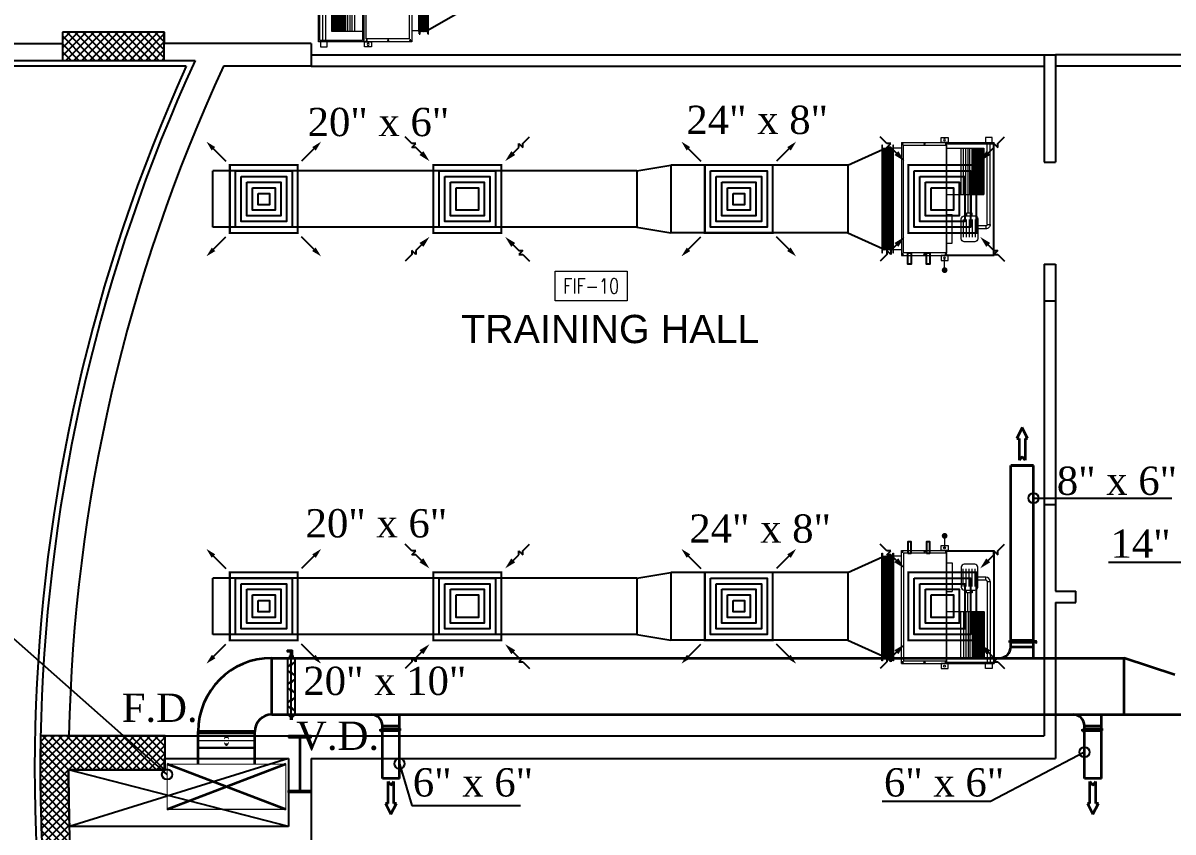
# Model space of a CAD drawing. Extents: x -432 to -365, y -145 to 173.
# Drawn here: x -425.39 to -415.22, y 67.1 to 74.25 of the extents above; entities that cross this region are included whole.
import ezdxf
from ezdxf.enums import TextEntityAlignment as Align

# ---------------------------------------------------------------- set-up
doc = ezdxf.new("R2010")
doc.units = 0
doc.header["$MEASUREMENT"] = 0
doc.linetypes.add('DASHDOT', pattern=[1, 0.5, -0.25, 0, -0.25])
doc.linetypes.add('HIDDEN-Z', pattern=[3, 2, -1])
for name, color, linetype in [('01_AC-EQUIP', 206, 'Continuous'), ('03_AC-S.DUCT', 5, 'Continuous'), ('A.C.VOLUM DAMPER', 2, 'Continuous'), ('COLHATCH', 5, 'Continuous'), ('column', 6, 'Continuous'), ('elev', 2, 'Continuous'), ('ELEV3', 1, 'Continuous'), ('fire damper', 20, 'Continuous'), ('M-CH-WP-R', 40, 'HIDDEN-Z'), ('M-CH-WP-S', 142, 'Continuous'), ('M-DAMPER', 21, 'Continuous'), ('M-DIFUSER', 195, 'Continuous'), ('M-DUCT-RA', 30, 'Continuous'), ('M-DUCT-SA', 5, 'Continuous'), ('M-EQBMNT', 21, 'Continuous'), ('METAL-EDGE', 253, 'Continuous'), ('Ties', 5, 'Continuous'), ('WALL', 4, 'Continuous'), ('WIN', 5, 'Continuous'), ('ZONE TEXT', 73, 'Continuous')]:
    doc.layers.add(name, color=color, linetype=linetype)
for name, color, linetype, lineweight in [('04-AC_F.A.DUCT', 4, 'Continuous', 35), ('A-SYMB-RMNU', 4, 'Continuous', 9), ('AC-TEXT', 15, 'Continuous', 30)]:
    doc.layers.add(name, color=color, linetype=linetype, lineweight=lineweight)
doc.styles.add('AC', font='romans.shx', dxfattribs={"height": 0.2})
doc.styles.add('ARABY', font='sosa.shx')
doc.styles.add('ROMANS-TITLE', font='ROMANS.shx', dxfattribs={"width": 0.8})
doc.dimstyles.new('IHAB', dxfattribs={"dimscale": 0, "dimtxt": 0.15, "dimasz": 0.09, "dimexe": 0.18, "dimexo": 0.0625, "dimgap": 0, "dimtad": 0, "dimtih": 1, "dimtoh": 1, "dimzin": 0, "dimdsep": 46, "dimtxsty": 'ARABY', "dimcen": 0.03, "dimse1": 1, "dimse2": 1, "dimclrd": 36, "dimclrt": 42, "dimadec": 0, "dimazin": 0, "dimtfac": 1, "dimtmove": 1, "dimatfit": 3, "dimldrblk": 'ORIGIN', "dimfxl": 1, "dimtolj": 1, "dimtzin": 0, "dimarcsym": 0})
pattern_1 = [(45, (858.6567, 334.349202), (-0.01347038418, 0.01347038418), []), (45, (858.66568, 334.349202), (-0.01347038418, 0.01347038418), [])]

# ---------------------------------------------------------------- blocks, each defined once
blk = doc.blocks.new('*U251')
at = {"layer": 'M-DIFUSER', "ltscale": 5, "const_width": 18}
blk.add_lwpolyline([(-300, 300), (300, 300), (300, -300), (-300, -300)], close=True, dxfattribs=at)
at = {"layer": 'M-DIFUSER', "color": 21}
for points in [[(250, 250), (-250, 250), (-250, -250), (250, -250)], [(200, 200), (-200, 200), (-200, -200), (200, -200)], [(150, 150), (-150, 150), (-150, -150), (150, -150)], [(100, 100), (-100, 100), (-100, -100), (100, -100)], [(50, 50), (-50, 50), (-50, -50), (50, -50)]]:
    blk.add_lwpolyline(points, close=True, dxfattribs=at)
at = {"layer": 'M-DUCT-SA', "color": 5, "extrusion": (-5.07059e-20, -1.19855e-17, -1)}
blk.add_line((-461, 461), (-335, 335), dxfattribs=at)
at = {"layer": 'M-DUCT-SA', "color": 5, "extrusion": (-1.19855e-17, 5.07059e-20, -1)}
blk.add_line((461, 461), (335, 335), dxfattribs=at)
at = {"layer": 'M-DUCT-SA', "color": 5, "extrusion": (1.19855e-17, -5.07059e-20, -1)}
blk.add_line((-461, -461), (-335, -335), dxfattribs=at)
at = {"layer": 'M-DUCT-SA', "color": 5, "extrusion": (5.07059e-20, 1.19855e-17, -1)}
blk.add_line((461, -461), (335, -335), dxfattribs=at)
at = {"layer": 'M-DUCT-SA', "color": 5, "extrusion": (-5.07059e-20, -1.19855e-17, -1)}
blk.add_solid([(460, 428), (429, 459), (507, 507)], dxfattribs=at)
at = {"layer": 'M-DUCT-SA', "color": 5, "extrusion": (5.07059e-20, -1.19855e-17, -1)}
blk.add_solid([(-460, 428), (-429, 459), (-507, 507)], dxfattribs=at)
at = {"layer": 'M-DUCT-SA', "color": 5, "extrusion": (1.19855e-17, -5.07059e-20, -1)}
blk.add_solid([(428, -460), (459, -429), (507, -507)], dxfattribs=at)
at = {"layer": 'M-DUCT-SA', "color": 5, "extrusion": (-1.19855e-17, -5.07059e-20, -1)}
blk.add_solid([(-428, -460), (-459, -429), (-507, -507)], dxfattribs=at)
blk = doc.blocks.new('*U254')
at = {"layer": 'M-DIFUSER', "ltscale": 5, "const_width": 18}
blk.add_lwpolyline([(-300, 300), (300, 300), (300, -300), (-300, -300)], close=True, dxfattribs=at)
at = {"layer": 'M-DIFUSER', "color": 21}
for points in [[(250, 250), (-250, 250), (-250, -250), (250, -250)], [(200, 200), (-200, 200), (-200, -200), (200, -200)], [(150, 150), (-150, 150), (-150, -150), (150, -150)], [(100, 100), (-100, 100), (-100, -100), (100, -100)]]:
    blk.add_lwpolyline(points, close=True, dxfattribs=at)
at = {"layer": 'M-DUCT-RA', "color": 30}
for p, q in [((-491, 491), (-549, 549)), ((491, 491), (549, 549)), ((-491, 455), (-491, 491)), ((-455, 491), (-491, 455)), ((-455, 455), (-455, 491)), ((-406, 406), (-455, 455)), ((406, 406), (455, 455)), ((455, 491), (491, 491)), ((491, 455), (455, 491)), ((455, 455), (491, 455)), ((-406, -406), (-455, -455)), ((406, -406), (455, -455)), ((-491, -491), (-549, -549)), ((-491, -455), (-455, -491)), ((-455, -455), (-491, -455)), ((-455, -491), (-491, -491)), ((455, -491), (491, -455)), ((455, -455), (455, -491)), ((491, -455), (491, -491)), ((491, -491), (549, -549))]:
    blk.add_line(p, q, dxfattribs=at)
for points in [[(-389, 424), (-424, 389), (-335, 335)], [(424, 389), (389, 424), (335, 335)], [(-424, -389), (-389, -424), (-335, -335)], [(389, -424), (424, -389), (335, -335)]]:
    blk.add_solid(points, dxfattribs=at)
blk = doc.blocks.new('A$C069E27EC')
at = {"layer": '01_AC-EQUIP', "color": 2, "linetype": 'Continuous'}
for p, q in [((0, 0), (0, -130)), ((1, 0.3), (0.5, -1.3)), ((1, 0.3), (1.5, -1.3)), ((2, 0.3), (1.5, -1.3)), ((2, 0.3), (2.5, -1.3)), ((3, 0.3), (2.5, -1.3)), ((3, 0.3), (3.6, -1.3)), ((4.1, 0.3), (3.6, -1.3)), ((4.1, 0.3), (4.6, -1.3)), ((5.1, 0.3), (4.6, -1.3)), ((5.1, 0.3), (5.6, -1.3)), ((6.1, 0.3), (5.6, -1.3)), ((6.1, 0.3), (6.6, -1.3)), ((7.1, 0.3), (6.6, -1.3)), ((7.1, 0.3), (7.6, -1.3)), ((8.1, 0.3), (7.6, -1.3)), ((8.1, 0.3), (8.6, -1.3)), ((9.2, 0.3), (8.6, -1.3)), ((9.2, 0.3), (9.7, -1.3)), ((1.5, -128.7), (1.5, -1.3)), ((2.5, -128.7), (2.5, -1.3)), ((3.6, -128.7), (3.6, -1.3)), ((4.6, -128.7), (4.6, -1.3)), ((5.6, -128.7), (5.6, -1.3)), ((6.6, -128.7), (6.6, -1.3)), ((7.6, -128.7), (7.6, -1.3)), ((8.6, -128.7), (8.6, -1.3)), ((1, -130.3), (0.5, -128.7)), ((1, -130.3), (1.5, -128.7)), ((2, -130.3), (1.5, -128.7)), ((2, -130.3), (2.5, -128.7)), ((3, -130.3), (2.5, -128.7)), ((3, -130.3), (3.6, -128.7)), ((4.1, -130.3), (3.6, -128.7)), ((4.1, -130.3), (4.6, -128.7)), ((5.1, -130.3), (4.6, -128.7)), ((5.1, -130.3), (5.6, -128.7)), ((6.1, -130.3), (5.6, -128.7)), ((6.1, -130.3), (6.6, -128.7)), ((7.1, -130.3), (6.6, -128.7)), ((7.1, -130.3), (7.6, -128.7)), ((8.1, -130.3), (7.6, -128.7)), ((8.1, -130.3), (8.6, -128.7)), ((9.2, -130.3), (8.6, -128.7)), ((9.2, -130.3), (9.7, -128.7))]:
    blk.add_line(p, q, dxfattribs=at)
for points in [[(0, 2.5), (0.5, 2.5), (0.5, -132.5), (0, -132.5)], [(9.7, 2.5), (10.2, 2.5), (10.2, -132.5), (9.7, -132.5)]]:
    blk.add_lwpolyline(points, close=True, dxfattribs=at)
blk = doc.blocks.new('A$C7CD32F90')
at = {"layer": '01_AC-EQUIP', "color": 1, "lineweight": 20}
for p, q in [((0.599, -0.074), (0.599, -0.145)), ((0.626, -0.074), (0.599, -0.074)), ((0.626, -0.074), (0.626, -0.145)), ((0.639, -0.035), (1.2, -0.035)), ((0.639, -0.061), (0.639, -0.035)), ((0.639, -0.061), (1.2, -0.061)), ((0.089, -0.4), (0.089, -0.116)), ((0.408, -0.116), (0.089, -0.116)), ((0.408, -0.117), (0.089, -0.117)), ((0.408, -0.119), (0.089, -0.119)), ((0.408, -0.122), (0.089, -0.122)), ((0.408, -0.125), (0.089, -0.125)), ((0.408, -0.128), (0.089, -0.128)), ((0.408, -0.132), (0.089, -0.132)), ((0.408, -0.136), (0.089, -0.136)), ((0.408, -0.141), (0.089, -0.141)), ((0.408, -0.148), (0.089, -0.148)), ((0.408, -0.155), (0.089, -0.155)), ((0.408, -0.164), (0.089, -0.164)), ((0.408, -0.173), (0.089, -0.173)), ((0.408, -0.183), (0.089, -0.183)), ((0.408, -0.193), (0.089, -0.193)), ((0.408, -0.201), (0.089, -0.201)), ((0.408, -0.4), (0.408, -0.116)), ((0.683, -0.168), (0.526, -0.168)), ((0.683, -0.194), (0.526, -0.194)), ((0.791, -0.4), (0.791, -0.116)), ((0.791, -0.116), (1.11, -0.116)), ((0.791, -0.117), (1.11, -0.117)), ((0.791, -0.119), (1.11, -0.119)), ((0.791, -0.122), (1.11, -0.122)), ((0.791, -0.125), (1.11, -0.125)), ((0.791, -0.128), (1.11, -0.128)), ((0.791, -0.132), (1.11, -0.132)), ((0.791, -0.136), (1.11, -0.136)), ((0.791, -0.141), (1.11, -0.141)), ((0.791, -0.148), (1.11, -0.148)), ((0.791, -0.155), (1.11, -0.155)), ((0.791, -0.164), (1.11, -0.164)), ((0.791, -0.173), (1.11, -0.173)), ((0.791, -0.183), (1.11, -0.183)), ((0.791, -0.193), (1.11, -0.193)), ((0.791, -0.201), (1.11, -0.201)), ((1.11, -0.4), (1.11, -0.116)), ((0.408, -0.209), (0.089, -0.209)), ((0.408, -0.219), (0.089, -0.219)), ((0.408, -0.229), (0.089, -0.229)), ((0.408, -0.239), (0.089, -0.239)), ((0.408, -0.255), (0.089, -0.255)), ((0.408, -0.275), (0.089, -0.275)), ((0.408, -0.295), (0.089, -0.295)), ((0.408, -0.204), (0.46, -0.204)), ((0.408, -0.231), (0.46, -0.231)), ((0.472, -0.243), (0.472, -0.343)), ((0.683, -0.221), (0.526, -0.221)), ((0.683, -0.248), (0.526, -0.248)), ((0.683, -0.274), (0.526, -0.274)), ((0.726, -0.243), (0.726, -0.343)), ((0.791, -0.204), (0.739, -0.204)), ((0.791, -0.231), (0.739, -0.231)), ((0.791, -0.209), (1.11, -0.209)), ((0.791, -0.219), (1.11, -0.219)), ((0.791, -0.229), (1.11, -0.229)), ((0.791, -0.239), (1.11, -0.239)), ((0.791, -0.255), (1.11, -0.255)), ((0.791, -0.275), (1.11, -0.275)), ((0.791, -0.295), (1.11, -0.295)), ((0.089, -0.321), (0.408, -0.321)), ((0.472, -0.343), (0.726, -0.343)), ((0.472, -0.37), (0.726, -0.37)), ((0.472, -0.4), (0.472, -0.37)), ((0.726, -0.4), (0.726, -0.37)), ((1.11, -0.321), (0.791, -0.321)), ((0.022, -0.425), (0.001, -0.425)), ((0.011, -0.418), (0.011, -0.432)), ((1.178, -0.425), (1.199, -0.425)), ((1.189, -0.418), (1.189, -0.432)), ((0.011, -0.608), (0.011, -0.622)), ((1.189, -0.608), (1.189, -0.622)), ((0.022, -0.615), (0.001, -0.615)), ((1.178, -0.615), (1.199, -0.615)), ((0.022, -0.81), (0.001, -0.81)), ((0.011, -0.803), (0.011, -0.817)), ((1.178, -0.81), (1.199, -0.81)), ((1.189, -0.803), (1.189, -0.817)), ((0.1, -0.824), (0.1, -0.89)), ((1.1, -0.824), (1.1, -0.89))]:
    blk.add_line(p, q, dxfattribs=at)
at = {"layer": '01_AC-EQUIP', "color": 1, "linetype": 'DASHDOT', "lineweight": 20}
for p, q in [((0.408, -0.193), (0.089, -0.193)), ((0.791, -0.193), (1.11, -0.193))]:
    blk.add_line(p, q, dxfattribs=at)
at = {"layer": '01_AC-EQUIP', "color": 4, "lineweight": 20}
blk.add_line((-0.128, -0.438), (-0.023, -0.438), dxfattribs=at)
at = {"layer": '01_AC-EQUIP', "color": 1, "lineweight": 20}
for points in [[(0, -0.4), (1.2, -0.4), (1.2, 0), (0, 0)], [(0.012, -0.388), (1.188, -0.388), (1.188, -0.012), (0.012, -0.012)], [(1.244, -0.076), (1.2, -0.076), (1.2, -0.016), (1.244, -0.016)], [(0.485, -0.193), (0.46, -0.193), (0.46, -0.243), (0.485, -0.243)], [(0.714, -0.193), (0.739, -0.193), (0.739, -0.243), (0.714, -0.243)], [(1.2, -0.4), (0, -0.4), (0, -0.824), (1.2, -0.824)], [(-0.044, -0.407), (0, -0.407), (0, -0.467), (-0.044, -0.467)], [(1.175, -0.42), (0.024, -0.42), (0.024, -0.8), (1.175, -0.8)], [(1.244, -0.407), (1.2, -0.407), (1.2, -0.467), (1.244, -0.467)]]:
    blk.add_lwpolyline(points, close=True, dxfattribs=at)
blk.add_lwpolyline([(0.687, -0.145), (0.511, -0.145, 0.414214), (0.485, -0.171), (0.485, -0.264, 0.414214), (0.511, -0.291), (0.687, -0.291, 0.414214), (0.714, -0.264), (0.714, -0.171, 0.414214)], format="xyb", close=True, dxfattribs=at)
at = {"layer": '01_AC-EQUIP', "color": 4, "lineweight": 20, "const_width": 0.0252}
blk.add_lwpolyline([(-0.126, -0.45, 1), (-0.131, -0.425, 1)], format="xyb", close=True, dxfattribs=at)
at = {"layer": '01_AC-EQUIP', "color": 1, "lineweight": 20}
for centre in [(-0.023, -0.438), (1.223, -0.438)]:
    blk.add_circle(centre, 0.00932, dxfattribs=at)
for radius in [0.0399, 0.0133]:
    blk.add_arc((0.639, -0.074), radius, 90.0006, 180.0006, dxfattribs=at)
at = {"layer": '01_AC-EQUIP', "color": 1, "lineweight": 20, "extrusion": (0, 0, -1)}
for centre, major_axis, start_param, end_param in [((0.011, -0.425), (-0.00827, 0), -1.570796, 4.712389), ((0.011, -0.425), (-0.0047, 0), 3.141593, 9.424778), ((0.011, -0.615), (-0.00827, 0), -1.570796, 4.712389), ((0.011, -0.615), (-0.0047, 0), 3.141593, 9.424778), ((0.011, -0.81), (-0.00827, 0), -1.570796, 4.712389), ((0.011, -0.81), (-0.0047, 0), 3.141593, 9.424778)]:
    blk.add_ellipse(centre, major_axis=major_axis, ratio=0.646018, start_param=start_param, end_param=end_param, dxfattribs=at)
at = {"layer": '01_AC-EQUIP', "color": 1, "lineweight": 20}
for centre, major_axis, start_param, end_param in [((1.189, -0.425), (0.00827, 0), -1.570796, 4.712389), ((1.189, -0.425), (0.0047, 0), 3.141593, 9.424778), ((1.189, -0.615), (0.00827, 0), -1.570796, 4.712389), ((1.189, -0.615), (0.0047, 0), 3.141593, 9.424778), ((1.189, -0.81), (0.00827, 0), -1.570796, 4.712389), ((1.189, -0.81), (0.0047, 0), 3.141593, 9.424778)]:
    blk.add_ellipse(centre, major_axis=major_axis, ratio=0.646018, start_param=start_param, end_param=end_param, dxfattribs=at)
at = {"layer": 'M-CH-WP-R', "color": 6, "linetype": 'ByBlock', "ltscale": 1.5}
blk.add_lwpolyline([(0.025, -0.762), (0.025, -0.732), (-0.075, -0.732), (-0.075, -0.762)], close=True, dxfattribs=at)
at = {"layer": 'M-CH-WP-S', "color": 5, "linetype": 'ByBlock', "ltscale": 1.5}
blk.add_lwpolyline([(0.025, -0.597), (0.025, -0.567), (-0.075, -0.567), (-0.075, -0.597)], close=True, dxfattribs=at)
at = {"layer": 'M-EQBMNT', "color": 21, "linetype": 'ByBlock', "ltscale": 1.5}
for p, q in [((0.408, -0.116), (0.089, -0.116)), ((0.791, -0.116), (1.11, -0.116))]:
    blk.add_line(p, q, dxfattribs=at)
at = {"layer": '01_AC-EQUIP', "color": 1, "lineweight": 20, "xscale": 0.00784765227677817, "yscale": 0.00784765227677817, "zscale": 0.00784765227677817, "rotation": 270}
blk.add_blockref('A$C069E27EC', (1.11, -0.89), dxfattribs=at)
blk = doc.blocks.new('A$C224F6469')
at = {"layer": '01_AC-EQUIP', "color": 1, "lineweight": 20}
for p, q in [((0, 0), (1, 0)), ((0, -0.82), (0, 0)), ((1, -0.82), (1, 0)), ((0.007, -0.004), (0.988, -0.004)), ((0.007, -0.42), (0.007, -0.004)), ((0.236, -0.074), (0.236, -0.145)), ((0.263, -0.074), (0.236, -0.074)), ((0.263, -0.074), (0.263, -0.145)), ((0.276, -0.035), (1, -0.035)), ((0.276, -0.061), (0.276, -0.035)), ((0.276, -0.061), (1, -0.061)), ((0.541, -0.42), (0.541, -0.09)), ((0.541, -0.09), (0.949, -0.09)), ((0.541, -0.092), (0.949, -0.092)), ((0.541, -0.094), (0.949, -0.094)), ((0.541, -0.096), (0.949, -0.096)), ((0.541, -0.099), (0.949, -0.099)), ((0.949, -0.42), (0.949, -0.09)), ((0.988, -0.42), (0.988, -0.004)), ((0.32, -0.168), (0.163, -0.168)), ((0.32, -0.194), (0.163, -0.194)), ((0.541, -0.103), (0.949, -0.103)), ((0.541, -0.106), (0.949, -0.106)), ((0.541, -0.11), (0.949, -0.11)), ((0.541, -0.115), (0.949, -0.115)), ((0.541, -0.122), (0.949, -0.122)), ((0.541, -0.129), (0.949, -0.129)), ((0.541, -0.138), (0.949, -0.138)), ((0.541, -0.148), (0.949, -0.148)), ((0.541, -0.158), (0.949, -0.158)), ((0.541, -0.168), (0.949, -0.168)), ((0.541, -0.175), (0.949, -0.175)), ((0.541, -0.184), (0.949, -0.184)), ((0.541, -0.194), (0.949, -0.194)), ((0.32, -0.221), (0.163, -0.221)), ((0.32, -0.248), (0.163, -0.248)), ((0.32, -0.274), (0.163, -0.274)), ((0.541, -0.204), (0.376, -0.204)), ((0.541, -0.231), (0.376, -0.231)), ((0.541, -0.214), (0.949, -0.214)), ((0.541, -0.23), (0.949, -0.23)), ((0.541, -0.25), (0.949, -0.25)), ((0.541, -0.27), (0.949, -0.27)), ((0.949, -0.295), (0.541, -0.295)), ((0.109, -0.37), (0.363, -0.37)), ((0.109, -0.42), (0.109, -0.37)), ((0.363, -0.42), (0.363, -0.37)), ((0, -0.42), (1, -0.42)), ((0.022, -0.425), (0.001, -0.425)), ((0.011, -0.418), (0.011, -0.432)), ((0.978, -0.425), (0.999, -0.425)), ((0.989, -0.418), (0.989, -0.432)), ((0.011, -0.608), (0.011, -0.622)), ((0.989, -0.608), (0.989, -0.622)), ((0.022, -0.615), (0.001, -0.615)), ((0.978, -0.615), (0.999, -0.615)), ((0.022, -0.81), (0.001, -0.81)), ((0.011, -0.803), (0.011, -0.817)), ((0.978, -0.81), (0.999, -0.81)), ((0.989, -0.803), (0.989, -0.817)), ((1, -0.82), (0, -0.82)), ((0.05, -0.82), (0.05, -0.89)), ((0.95, -0.82), (0.95, -0.89))]:
    blk.add_line(p, q, dxfattribs=at)
at = {"layer": '01_AC-EQUIP', "color": 1, "linetype": 'DASHDOT', "lineweight": 20}
blk.add_line((0.541, -0.168), (0.949, -0.168), dxfattribs=at)
at = {"layer": '01_AC-EQUIP', "color": 4, "lineweight": 20}
blk.add_line((-0.128, -0.438), (-0.023, -0.438), dxfattribs=at)
at = {"layer": '01_AC-EQUIP', "color": 2, "lineweight": 20}
for p, q in [((0.047, -0.9), (0.063, -0.895)), ((0.047, -0.9), (0.063, -0.905)), ((0.047, -0.91), (0.063, -0.905)), ((0.047, -0.91), (0.063, -0.915)), ((0.063, -0.905), (0.937, -0.905)), ((0.953, -0.9), (0.937, -0.895)), ((0.953, -0.9), (0.937, -0.905)), ((0.953, -0.91), (0.937, -0.905)), ((0.953, -0.91), (0.937, -0.915)), ((0.047, -0.92), (0.063, -0.915)), ((0.047, -0.92), (0.063, -0.925)), ((0.047, -0.931), (0.063, -0.925)), ((0.047, -0.931), (0.063, -0.936)), ((0.047, -0.941), (0.063, -0.936)), ((0.047, -0.941), (0.063, -0.946)), ((0.047, -0.951), (0.063, -0.946)), ((0.047, -0.951), (0.063, -0.956)), ((0.047, -0.961), (0.063, -0.956)), ((0.047, -0.961), (0.063, -0.966)), ((0.047, -0.971), (0.063, -0.966)), ((0.047, -0.971), (0.063, -0.976)), ((0.047, -0.981), (0.063, -0.976)), ((0.047, -0.981), (0.063, -0.987)), ((0.063, -0.915), (0.937, -0.915)), ((0.063, -0.925), (0.937, -0.925)), ((0.063, -0.936), (0.937, -0.936)), ((0.063, -0.946), (0.937, -0.946)), ((0.063, -0.956), (0.937, -0.956)), ((0.063, -0.966), (0.937, -0.966)), ((0.063, -0.976), (0.937, -0.976)), ((0.953, -0.92), (0.937, -0.915)), ((0.953, -0.92), (0.937, -0.925)), ((0.953, -0.931), (0.937, -0.925)), ((0.953, -0.931), (0.937, -0.936)), ((0.953, -0.941), (0.937, -0.936)), ((0.953, -0.941), (0.937, -0.946)), ((0.953, -0.951), (0.937, -0.946)), ((0.953, -0.951), (0.937, -0.956)), ((0.953, -0.961), (0.937, -0.956)), ((0.953, -0.961), (0.937, -0.966)), ((0.953, -0.971), (0.937, -0.966)), ((0.953, -0.971), (0.937, -0.976)), ((0.953, -0.981), (0.937, -0.976)), ((0.953, -0.981), (0.937, -0.987))]:
    blk.add_line(p, q, dxfattribs=at)
at = {"layer": '01_AC-EQUIP', "color": 1, "lineweight": 20}
for points in [[(1.044, -0.076), (1, -0.076), (1, -0.016), (1.044, -0.016)], [(0.351, -0.193), (0.376, -0.193), (0.376, -0.243), (0.351, -0.243)], [(-0.044, -0.407), (0, -0.407), (0, -0.467), (-0.044, -0.467)], [(0.025, -0.8), (0.975, -0.8), (0.975, -0.42), (0.025, -0.42)], [(1.044, -0.407), (1, -0.407), (1, -0.467), (1.044, -0.467)]]:
    blk.add_lwpolyline(points, close=True, dxfattribs=at)
blk.add_lwpolyline([(0.324, -0.145), (0.149, -0.145, 0.414214), (0.122, -0.171), (0.122, -0.264, 0.414214), (0.149, -0.291), (0.324, -0.291, 0.414214), (0.351, -0.264), (0.351, -0.171, 0.414214)], format="xyb", close=True, dxfattribs=at)
at = {"layer": '01_AC-EQUIP', "color": 4, "lineweight": 20, "const_width": 0.0252}
blk.add_lwpolyline([(-0.126, -0.45, 1), (-0.131, -0.425, 1)], format="xyb", close=True, dxfattribs=at)
at = {"layer": '01_AC-EQUIP', "color": 2, "lineweight": 20}
for points in [[(0.975, -0.89), (0.975, -0.895), (0.025, -0.895), (0.025, -0.89)], [(0.975, -0.987), (0.975, -0.992), (0.025, -0.992), (0.025, -0.987)]]:
    blk.add_lwpolyline(points, close=True, dxfattribs=at)
at = {"layer": '01_AC-EQUIP', "color": 1, "lineweight": 20}
for centre in [(-0.023, -0.438), (1.023, -0.438)]:
    blk.add_circle(centre, 0.00932, dxfattribs=at)
for radius in [0.0399, 0.0133]:
    blk.add_arc((0.276, -0.074), radius, 90.0006, 180.0006, dxfattribs=at)
at = {"layer": '01_AC-EQUIP', "color": 1, "lineweight": 20, "extrusion": (0, 0, -1)}
for centre, major_axis, start_param, end_param in [((0.011, -0.425), (-0.00827, 0), -1.570796, 4.712389), ((0.011, -0.425), (-0.0047, 0), 3.141593, 9.424778), ((0.011, -0.615), (-0.00827, 0), -1.570796, 4.712389), ((0.011, -0.615), (-0.0047, 0), 3.141593, 9.424778), ((0.011, -0.81), (-0.00827, 0), -1.570796, 4.712389), ((0.011, -0.81), (-0.0047, 0), 3.141593, 9.424778)]:
    blk.add_ellipse(centre, major_axis=major_axis, ratio=0.646018, start_param=start_param, end_param=end_param, dxfattribs=at)
at = {"layer": '01_AC-EQUIP', "color": 1, "lineweight": 20}
for centre, major_axis, start_param, end_param in [((0.989, -0.425), (0.00827, 0), -1.570796, 4.712389), ((0.989, -0.425), (0.0047, 0), 3.141593, 9.424778), ((0.989, -0.615), (0.00827, 0), -1.570796, 4.712389), ((0.989, -0.615), (0.0047, 0), 3.141593, 9.424778), ((0.989, -0.81), (0.00827, 0), -1.570796, 4.712389), ((0.989, -0.81), (0.0047, 0), 3.141593, 9.424778)]:
    blk.add_ellipse(centre, major_axis=major_axis, ratio=0.646018, start_param=start_param, end_param=end_param, dxfattribs=at)
at = {"layer": 'M-CH-WP-R', "color": 6, "linetype": 'ByBlock', "ltscale": 1.5}
blk.add_lwpolyline([(0.025, -0.762), (0.025, -0.732), (-0.075, -0.732), (-0.075, -0.762)], close=True, dxfattribs=at)
at = {"layer": 'M-CH-WP-S', "color": 5, "linetype": 'ByBlock', "ltscale": 1.5}
blk.add_lwpolyline([(0.025, -0.597), (0.025, -0.567), (-0.075, -0.567), (-0.075, -0.597)], close=True, dxfattribs=at)
at = {"layer": 'M-EQBMNT', "color": 21, "linetype": 'ByBlock', "ltscale": 1.5}
blk.add_line((0.541, -0.09), (0.949, -0.09), dxfattribs=at)
blk = doc.blocks.new('A$C180A56EA')
at = {"layer": 'A.C.VOLUM DAMPER'}
h = blk.add_hatch(dxfattribs=at)
h.set_pattern_fill('ANSI31', color=256, scale=0.001, style=0)
h.set_pattern_definition([(45, (129.5106855, -230.48025158), (-8.838834765e-05, 8.838834765e-05), [])])
h.paths.add_polyline_path([(0.0459, 0.0039), (0.0459, 0.0065), (0.0401, 0.0065), (0.0401, -0.0027), (0.0459, -0.0027), (0.0459, 0), (0.0603, 0), (0.0603, 0.0128), (0.057, 0.0128), (0.057, 0.0039)])
for p, q in [((-0.1242, 0.0032), (-0.1161, 0.0032)), ((-0.1161, 0.0004), (-0.119, 0.0032)), ((-0.1185, 0), (-0.1161, 0.0024)), ((-0.1161, 0.0015), (-0.1179, 0.0032)), ((-0.1174, 0), (-0.1161, 0.0013)), ((-0.1161, 0.0026), (-0.1168, 0.0032)), ((-0.1163, 0), (-0.1161, 0.0001)), ((-0.1161, 0.0001), (-0.1104, 0.0058)), ((-0.1161, 0.0013), (-0.1116, 0.0058)), ((-0.1161, 0.0024), (-0.1127, 0.0058)), ((-0.1161, -0.0026), (-0.1161, 0.0058)), ((-0.1161, 0.0035), (-0.1138, 0.0058)), ((-0.1161, 0.0058), (-0.1099, 0.0058)), ((-0.1161, 0.0057), (-0.116, 0.0058)), ((-0.1161, 0.0046), (-0.1149, 0.0058)), ((-0.1161, -0.001), (-0.1099, 0.0053)), ((-0.1099, -0.0014), (-0.1161, 0.0048)), ((-0.1161, -0.0021), (-0.1099, 0.0042)), ((-0.1099, -0.0026), (-0.1161, 0.0037)), ((-0.1109, -0.0026), (-0.1161, 0.0026)), ((-0.112, -0.0026), (-0.1161, 0.0015)), ((-0.1131, -0.0026), (-0.1161, 0.0004)), ((-0.1099, -0.0003), (-0.116, 0.0058)), ((-0.1156, -0.0026), (-0.1099, 0.0031)), ((-0.1099, 0.0008), (-0.1149, 0.0058)), ((-0.1145, -0.0026), (-0.1099, 0.002)), ((-0.1099, 0.0019), (-0.1138, 0.0058)), ((-0.1134, -0.0026), (-0.1099, 0.0009)), ((-0.1128, 0.0019), (0.0401, 0.0019)), ((-0.1099, 0.003), (-0.1127, 0.0058)), ((-0.1099, 0.0041), (-0.1116, 0.0058)), ((-0.1099, 0.0052), (-0.1105, 0.0058)), ((0.0401, 0.0121), (-0.1099, 0.0121)), ((-0.0882, 0.0113), (-0.0994, -0.0075)), ((-0.0768, 0.0113), (-0.0656, -0.0075)), ((-0.0402, 0.0113), (-0.0514, -0.0075)), ((-0.0284, 0.0113), (-0.0173, -0.0075)), ((0.0056, 0.0113), (-0.0056, -0.0075)), ((0.0174, 0.0113), (0.0286, -0.0075)), ((0.0459, 0.0065), (0.0401, 0.0065)), ((0.0401, 0.0065), (0.0401, -0.0027)), ((0.0459, 0.0039), (0.0459, 0.0065)), ((0.057, 0.0039), (0.0459, 0.0039)), ((0.0603, 0.0128), (0.057, 0.0128)), ((0.057, 0.0128), (0.057, 0.0039)), ((0.0603, 0.0128), (0.0603, 0)), ((-0.1242, 0), (-0.1161, 0)), ((-0.1142, -0.0026), (-0.1161, -0.0007)), ((-0.1153, -0.0026), (-0.1161, -0.0018)), ((-0.1099, -0.0026), (-0.1161, -0.0026)), ((-0.1123, -0.0026), (-0.1099, -0.0003)), ((-0.1111, -0.0026), (-0.1099, -0.0014)), ((-0.11, -0.0026), (-0.1099, -0.0025)), ((-0.1099, -0.0083), (0.0401, -0.0083)), ((0.0401, -0.0027), (0.0459, -0.0027)), ((0.0603, 0), (0.0459, 0)), ((0.0459, -0.0027), (0.0459, 0))]:
    blk.add_line(p, q, dxfattribs=at)
at = {"layer": 'A.C.VOLUM DAMPER', "extrusion": (0, 0, -1)}
for centre, major_axis, start_param, end_param in [((-0.0938, 0.0019), (0.00135, 0.00135), 3.926991, 7.068583), ((-0.0938, 0.0019), (-0.00135, 0.00135), 2.356195, 5.497787), ((-0.0712, 0.0019), (0.00135, 0.00135), 3.926991, 7.068583), ((-0.0712, 0.0019), (-0.00135, 0.00135), 2.356195, 5.497787), ((-0.0458, 0.0019), (0.00135, 0.00135), 3.926991, 7.068583), ((-0.0458, 0.0019), (-0.00135, 0.00135), 2.356195, 5.497787), ((-0.0228, 0.0019), (0.00135, 0.00135), 3.926991, 7.068583), ((-0.0228, 0.0019), (-0.00135, 0.00135), 2.356194, 5.497787), ((0, 0.0019), (0.00135, 0.00135), 3.926991, 7.068583), ((0, 0.0019), (0.00135, 0.00135), 0.785398, 3.926991), ((0.023, 0.0019), (0.00135, 0.00135), 3.926991, 7.068583), ((0.023, 0.0019), (-0.00135, 0.00135), 2.356195, 5.497787)]:
    blk.add_ellipse(centre, major_axis=major_axis, ratio=1, start_param=start_param, end_param=end_param, dxfattribs=at)
blk = doc.blocks.new('A$C4397250F')
at = {"layer": '04-AC_F.A.DUCT'}
for p, q in [((0, 0), (-0.0241, -0.0482)), ((-0.0241, -0.0482), (-0.0132, -0.0482)), ((-0.0132, -0.0482), (-0.0132, -0.1443)), ((0.0241, -0.0482), (0, 0)), ((0.0132, -0.0482), (0.0241, -0.0482)), ((0.0132, -0.0482), (0.0132, -0.1443)), ((0, -0.1288), (-0.0132, -0.1443)), ((0.0132, -0.1443), (0, -0.1288))]:
    blk.add_line(p, q, dxfattribs=at)
blk = doc.blocks.new('*U707')
at = {"layer": 'M-EQBMNT'}
h = blk.add_hatch(color=195, dxfattribs=at)
edge = h.paths.add_edge_path()
edge.add_ellipse((-200, 0), major_axis=(0, -37.5), ratio=0.504202, start_angle=0, end_angle=90)
edge.add_ellipse((-200, 0), major_axis=(0, 19.7), ratio=0.960389, start_angle=90, end_angle=270, ccw=False)
edge.add_ellipse((-200, 0), major_axis=(0, -37.5), ratio=0.504202, start_angle=270, end_angle=360)
edge = h.paths.add_edge_path()
edge.add_ellipse((-200, 0), major_axis=(0, 19.7), ratio=0.960389, start_angle=270, end_angle=450, ccw=False)
edge.add_ellipse((-200, 0), major_axis=(0, -37.5), ratio=0.504202, start_angle=90, end_angle=180)
edge.add_ellipse((-200, 0), major_axis=(0, -37.5), ratio=0.504202, start_angle=180, end_angle=270)
at = {"layer": 'M-EQBMNT', "color": 195, "const_width": 10}
blk.add_lwpolyline([(0, 0), (-400, 0)], dxfattribs=at)
at = {"layer": 'M-EQBMNT'}
blk.add_lwpolyline([(0, 50), (-400, 50), (-400, -50), (0, -50)], close=True, dxfattribs=at)
blk = doc.blocks.new('A-ROOM')
at = {"layer": 'A-SYMB-RMNU'}
blk.add_lwpolyline([(-425, 175), (425, 175), (425, -175), (-425, -175)], close=True, dxfattribs=at)
at = {"layer": 'A-SYMB-RMNU', "style": 'ROMANS-TITLE', "width": 0.8}
blk.add_attdef('ROOM-NO', text='', height=175, dxfattribs=at).set_placement((0, 0), align=Align.MIDDLE)

msp = doc.modelspace()

# ---------------------------------------------------------------- hatches: boundary and pattern name
at = {"layer": 'COLHATCH', "linetype": 'Continuous'}
h = msp.add_hatch(dxfattribs=at)
h.set_pattern_fill('_USER', color=252, scale=0.05, angle=45, style=0, double=1, pattern_type=0)
h.set_pattern_definition([(45, (-202.924395, -132.77691), (-0.035355339, 0.035355339), []), (135, (-202.924395, -132.77691), (-0.035355339, -0.035355339), [])])
h.paths.add_polyline_path([(-382.484, 84.803), (-382.784, 84.803), (-382.784, 83.903), (-382.484, 83.903)])
h.paths.add_polyline_path([(-380.484, 84.803), (-381.284, 84.803), (-381.284, 84.503), (-380.484, 84.503)])
h.paths.add_polyline_path([(-380.684, 79.223), (-381.484, 79.223), (-381.484, 78.923), (-380.684, 78.923)])
h.paths.add_polyline_path([(-378.134, 79.223), (-378.934, 79.223), (-378.934, 78.923), (-378.134, 78.923)])
h.paths.add_polyline_path([(-378.534, 82.803), (-378.834, 82.803), (-378.834, 82.203), (-378.534, 82.203)])
h.paths.add_polyline_path([(-380.392, 67.953), (-381.492, 67.953), (-381.492, 67.653), (-380.639, 67.653, -0.011587), (-380.655, 66.967), (-380.405, 66.957, 0.01656)])
h.paths.add_polyline_path([(-380.586, 65.223), (-380.84, 65.223, -0.040808), (-381.428, 62.884), (-381.192, 62.803, 0.04151)])
h.paths.add_polyline_path([(-382.484, 65.823), (-382.784, 65.823), (-382.784, 64.923), (-382.484, 64.923)])
h.paths.add_polyline_path([(-386.614, 65.823), (-387.014, 65.823), (-387.014, 64.923), (-386.614, 64.923)])
h.paths.add_polyline_path([(-390.414, 65.823), (-390.864, 65.823), (-390.864, 64.923), (-390.414, 64.923)])
h.paths.add_polyline_path([(-390.664, 64.003), (-390.964, 64.003), (-390.964, 63.103), (-390.664, 63.103)])
h.paths.add_polyline_path([(-398.664, 65.823), (-398.964, 65.823), (-398.964, 64.923), (-398.664, 64.923)])
h.paths.add_polyline_path([(-398.664, 64.003), (-398.964, 64.003), (-398.964, 63.103), (-398.664, 63.103)])
h.paths.add_polyline_path([(-398.664, 83.653), (-398.964, 83.653), (-398.964, 83.053), (-398.664, 83.053)])
h.paths.add_polyline_path([(-390.414, 84.803), (-390.864, 84.803), (-390.864, 83.903), (-390.414, 83.903)])
h.paths.add_polyline_path([(-398.664, 87.003), (-398.964, 87.003), (-398.964, 86.403), (-398.664, 86.403)])
h.paths.add_polyline_path([(-400.014, 84.803), (-405.714, 84.803), (-405.714, 83.053), (-405.414, 83.053), (-405.414, 84.503), (-400.314, 84.503), (-400.314, 83.053), (-400.014, 83.053)])
h.paths.add_polyline_path([(-405.414, 87.003), (-405.714, 87.003), (-405.714, 86.403), (-405.414, 86.403)])
h.paths.add_polyline_path([(-414.764, 84.803), (-415.214, 84.803), (-415.214, 83.903), (-414.764, 83.903)])
h.paths.add_polyline_path([(-418.564, 84.803), (-418.964, 84.803), (-418.964, 83.903), (-418.564, 83.903)])
h.paths.add_polyline_path([(-422.844, 84.803), (-423.144, 84.803), (-423.144, 83.903), (-422.844, 83.903)])
h.paths.add_polyline_path([(-424.344, 84.803), (-425.144, 84.803), (-425.144, 84.503), (-424.344, 84.503)])
h.paths.add_polyline_path([(-426.794, 82.803), (-427.094, 82.803), (-427.094, 82.203), (-426.794, 82.203)])
h.paths.add_polyline_path([(-424.144, 79.223), (-424.944, 79.223), (-424.944, 78.923), (-424.144, 78.923)])
h.paths.add_polyline_path([(-426.694, 79.223), (-427.494, 79.223), (-427.494, 78.923), (-426.694, 78.923)])
h.paths.add_polyline_path([(-426.694, 74.223), (-427.494, 74.223), (-427.494, 73.923), (-426.694, 73.923)])
h.paths.add_polyline_path([(-424.144, 74.173), (-425.044, 74.173), (-425.044, 73.923), (-424.144, 73.923)])
h.paths.add_polyline_path([(-424.137, 67.953), (-425.237, 67.953, 0.01656), (-425.224, 66.957), (-424.974, 66.967, -0.011587), (-424.99, 67.653), (-424.137, 67.653)])
h.paths.add_polyline_path([(-424.789, 65.223), (-425.042, 65.223, 0.04151), (-424.437, 62.803), (-424.2, 62.884, -0.040808)])
h.paths.add_polyline_path([(-422.844, 65.823), (-423.144, 65.823), (-423.144, 64.923), (-422.844, 64.923)])
h.paths.add_polyline_path([(-418.614, 65.823), (-419.014, 65.823), (-419.014, 64.923), (-418.614, 64.923)])
h.paths.add_polyline_path([(-414.764, 65.823), (-415.214, 65.823), (-415.214, 64.923), (-414.764, 64.923)])
h.paths.add_polyline_path([(-414.664, 64.003), (-414.964, 64.003), (-414.964, 63.103), (-414.664, 63.103)])
h.paths.add_polyline_path([(-406.664, 65.823), (-406.964, 65.823), (-406.964, 64.923), (-406.664, 64.923)])
h.paths.add_polyline_path([(-406.664, 64.003), (-406.964, 64.003), (-406.964, 63.103), (-406.664, 63.103)])
at = {"layer": 'Ties'}
h = msp.add_hatch(dxfattribs=at)
h.set_pattern_fill('ANSI32', color=256, scale=0.002, style=0)
h.set_pattern_definition(pattern_1)
h.paths.add_polyline_path([(-422.844, 67.953), (-423.044, 67.953), (-423.044, 67.937), (-422.844, 67.937)])
h = msp.add_hatch(dxfattribs=at)
h.set_pattern_fill('ANSI32', color=256, scale=0.002, style=0)
h.set_pattern_definition(pattern_1)
h.paths.add_polyline_path([(-422.939, 67.937), (-422.949, 67.937), (-422.949, 67.469), (-422.939, 67.469)])
h = msp.add_hatch(dxfattribs=at)
h.set_pattern_fill('ANSI32', color=256, scale=0.002, style=0)
h.set_pattern_definition(pattern_1)
h.paths.add_polyline_path([(-422.844, 67.469), (-423.044, 67.469), (-423.044, 67.453), (-422.844, 67.453)])

# ---------------------------------------------------------------- linework, layer by layer
at = {"layer": '03_AC-S.DUCT', "linetype": 'Continuous'}
for p, q in [((-421.209, 74.538), (-421.813, 74.188)), ((-418.098, 72.998), (-417.793, 73.135)), ((-419.964, 72.948), (-423.714, 72.948)), ((-423.714, 72.448), (-423.714, 72.948)), ((-419.964, 72.948), (-419.664, 72.998)), ((-419.964, 72.948), (-419.964, 72.448)), ((-418.098, 72.998), (-419.664, 72.998)), ((-419.664, 72.998), (-419.664, 72.398)), ((-418.098, 72.998), (-418.098, 72.398)), ((-419.964, 72.448), (-423.714, 72.448)), ((-419.964, 72.448), (-419.664, 72.398)), ((-418.098, 72.398), (-419.664, 72.398)), ((-418.098, 72.398), (-417.793, 72.261)), ((-418.098, 69.398), (-417.793, 69.535)), ((-419.964, 69.348), (-419.664, 69.398)), ((-418.098, 69.398), (-419.664, 69.398)), ((-419.664, 69.398), (-419.664, 68.798)), ((-418.098, 69.398), (-418.098, 68.798)), ((-419.964, 69.348), (-423.714, 69.348)), ((-423.714, 68.848), (-423.714, 69.348)), ((-419.964, 69.348), (-419.964, 68.848)), ((-419.964, 68.848), (-423.714, 68.848)), ((-419.964, 68.848), (-419.664, 68.798)), ((-418.098, 68.798), (-419.664, 68.798)), ((-418.098, 68.798), (-417.793, 68.661))]:
    msp.add_line(p, q, dxfattribs=at)
at = {"layer": '04-AC_F.A.DUCT', "linetype": 'Continuous'}
for p, q in [((-416.658, 68.741), (-416.658, 70.343)), ((-416.658, 70.343), (-416.458, 70.343)), ((-416.458, 70.343), (-416.658, 70.343)), ((-416.458, 68.641), (-416.458, 70.343)), ((-416.658, 68.741), (-416.458, 68.741)), ((-423.194, 68.641), (-415.657, 68.641)), ((-423.194, 68.141), (-423.194, 68.641)), ((-415.657, 68.141), (-415.657, 68.641)), ((-415.207, 68.491), (-415.657, 68.641)), ((-423.194, 68.141), (-402.502, 68.141)), ((-422.064, 67.575), (-422.064, 68.141)), ((-415.857, 67.575), (-415.857, 68.141)), ((-422.214, 67.575), (-422.214, 68.041)), ((-422.214, 68.041), (-422.064, 68.041)), ((-416.007, 67.575), (-416.007, 68.041)), ((-416.007, 68.041), (-415.857, 68.041)), ((-423.844, 67.703), (-423.844, 67.991)), ((-423.344, 67.991), (-423.844, 67.991)), ((-423.344, 67.703), (-423.344, 67.991)), ((-423.069, 67.703), (-424.119, 67.303)), ((-423.069, 67.303), (-424.119, 67.703)), ((-422.064, 67.575), (-422.214, 67.575)), ((-415.857, 67.575), (-416.007, 67.575))]:
    msp.add_line(p, q, dxfattribs=at)
at = {"layer": '04-AC_F.A.DUCT', "linetype": 'Continuous', "const_width": 0.01}
msp.add_lwpolyline([(-423.344, 67.853), (-423.844, 67.853)], dxfattribs=at)
msp.add_lwpolyline([(-424.119, 67.303), (-423.069, 67.303), (-423.069, 67.703), (-424.119, 67.703)], close=True, dxfattribs=at)
at = {"layer": '04-AC_F.A.DUCT', "linetype": 'Continuous'}
for centre, radius, start, end in [((-416.758, 68.741), 0.1, 270, 0), ((-423.194, 67.991), 0.65, 90, 180), ((-423.194, 67.991), 0.15, 90, 180), ((-422.314, 68.041), 0.1, 0, 90), ((-416.107, 68.041), 0.1, 0, 90)]:
    msp.add_arc(centre, radius, start, end, dxfattribs=at)
at = {"layer": 'column', "color": 252}
msp.add_lwpolyline([(-425.044, 74.173), (-425.044, 73.923), (-424.144, 73.923), (-424.144, 74.173)], close=True, dxfattribs=at)
at = {"layer": 'column', "color": 252, "linetype": 'Continuous'}
msp.add_lwpolyline([(-424.137, 67.953), (-425.237, 67.953, 0.01656), (-425.224, 66.957), (-424.974, 66.967, -0.011587), (-424.99, 67.653), (-424.137, 67.653)], format="xyb", close=True, dxfattribs=at)
at = {"layer": 'elev', "color": 252}
for p, q in [((-414.964, 73.973), (-416.264, 73.973)), ((-414.964, 73.873), (-416.264, 73.873))]:
    msp.add_line(p, q, dxfattribs=at)
at = {"layer": 'ELEV3', "color": 252, "linetype": 'Continuous'}
for p, q in [((-423.044, 67.753), (-424.981, 67.153)), ((-423.044, 67.153), (-424.99, 67.653))]:
    msp.add_line(p, q, dxfattribs=at)
at = {"layer": 'METAL-EDGE', "color": 252, "linetype": 'Continuous'}
msp.add_line((-427.494, 73.923), (-423.872, 73.923), dxfattribs=at)
msp.add_arc((-410.19, 67.653), 15.05, 155.3792, 201.0693, dxfattribs=at)
at = {"layer": 'Ties'}
for points in [[(-423.044, 67.937), (-422.844, 67.937), (-422.844, 67.953), (-423.044, 67.953)], [(-423.044, 67.469), (-422.844, 67.469), (-422.844, 67.453), (-423.044, 67.453)]]:
    msp.add_lwpolyline(points, close=True, dxfattribs=at)
for points in [[(-422.949, 67.937), (-422.949, 67.469)], [(-422.939, 67.469), (-422.939, 67.937)]]:
    msp.add_lwpolyline(points, dxfattribs=at)
at = {"layer": 'WALL', "color": 252, "linetype": 'Continuous'}
for p, q in [((-424.144, 74.173), (-425.044, 74.173)), ((-425.044, 74.173), (-425.044, 74.073)), ((-424.144, 74.173), (-424.144, 74.073)), ((-426.694, 74.073), (-425.044, 74.073)), ((-422.844, 74.073), (-424.144, 74.073)), ((-422.844, 74.073), (-422.844, 73.873)), ((-416.364, 73.973), (-416.364, 73.023)), ((-416.364, 73.973), (-416.264, 73.973)), ((-416.264, 73.973), (-416.264, 73.023)), ((-423.949, 73.873), (-427.544, 73.873)), ((-422.844, 73.873), (-423.619, 73.873)), ((-416.364, 73.023), (-416.264, 73.023)), ((-416.364, 72.123), (-416.264, 72.123)), ((-416.364, 72.123), (-416.364, 71.798)), ((-416.264, 72.123), (-416.264, 71.798)), ((-416.364, 71.798), (-416.264, 71.798)), ((-416.364, 69.998), (-416.264, 69.998)), ((-416.364, 69.998), (-416.364, 67.953)), ((-416.264, 69.998), (-416.264, 69.233)), ((-416.264, 69.233), (-416.084, 69.233)), ((-416.084, 69.133), (-416.084, 69.233)), ((-416.264, 69.133), (-416.084, 69.133)), ((-416.264, 69.133), (-416.264, 67.753)), ((-424.987, 67.953), (-416.364, 67.953)), ((-424.144, 67.753), (-423.044, 67.753)), ((-424.144, 67.753), (-424.144, 67.653)), ((-423.044, 67.753), (-423.044, 67.153)), ((-422.844, 67.753), (-422.844, 65.823)), ((-422.844, 67.753), (-416.264, 67.753)), ((-424.144, 67.653), (-424.99, 67.653)), ((-423.044, 67.153), (-424.981, 67.153))]:
    msp.add_line(p, q, dxfattribs=at)
for radius, start, end in [(15.1, 155.6745, 201.3607), (14.8, 155.1483, 178.8385), (14.8, 180, 181.936)]:
    msp.add_arc((-410.19, 67.653), radius, start, end, dxfattribs=at)
at = {"layer": 'WIN', "color": 252}
for p, q in [((-422.844, 73.973), (-416.364, 73.973)), ((-422.844, 73.873), (-416.364, 73.873)), ((-416.364, 71.798), (-416.364, 69.998)), ((-416.264, 71.798), (-416.264, 69.998))]:
    msp.add_line(p, q, dxfattribs=at)

# ---------------------------------------------------------------- block references
at = {"layer": '01_AC-EQUIP', "xscale": -1}
for name, p, rotation in [('A$C7CD32F90', (-422.779, 75.288), 89.99999999992181), ('A$C224F6469', (-416.806, 72.198), 270)]:
    msp.add_blockref(name, p, dxfattribs=dict(at, rotation=rotation))
at = {"layer": '01_AC-EQUIP', "rotation": 270}
msp.add_blockref('A$C224F6469', (-416.806, 69.592), dxfattribs=at)
at = {"layer": '04-AC_F.A.DUCT', "xscale": 2, "yscale": 2, "zscale": 2}
msp.add_blockref('A$C4397250F', (-416.558, 70.677), dxfattribs=at)
at = {"layer": '04-AC_F.A.DUCT', "xscale": 2, "yscale": 2, "zscale": 2, "rotation": 180}
for p in [(-422.139, 67.26), (-415.932, 67.26)]:
    msp.add_blockref('A$C4397250F', p, dxfattribs=at)
at = {"layer": 'A-SYMB-RMNU', "xscale": 0.0007500000000391083, "yscale": 0.0007500000000106866, "zscale": 0.00075}
msp.add_blockref('A-ROOM', (-420.369, 71.929), dxfattribs=at).add_auto_attribs({'ROOM-NO': 'FIF-10'})
at = {"layer": 'A.C.VOLUM DAMPER'}
for p, xscale, yscale, zscale, rotation in [((-416.512, 68.79), -1.333333328279991, 1.333333328279991, 1.333333328333255, 180), ((-423.014, 68.508), 3.333333320700888, 3.333333320700888, 3.333333320700902, 90), ((-422.174, 68.008), 1.000001061474904, 1.000001061474904, 1.000001061514839, 180), ((-415.967, 68.008), 1.000001061474904, 1.000001061474904, 1.000001061514839, 180)]:
    msp.add_blockref('A$C180A56EA', p, dxfattribs=dict(at, xscale=xscale, yscale=yscale, zscale=zscale, rotation=rotation))
at = {"layer": 'M-DAMPER', "xscale": 0.001250000000027285, "yscale": 0.001250000000055707, "zscale": 0.001249999940653063}
msp.add_blockref('*U707', (-423.344, 67.91), dxfattribs=at)
at = {"layer": 'M-DIFUSER', "color": 21, "xscale": -0.0009999999999763531, "yscale": 0.001000000000004775, "zscale": 0.001}
for name, p in [('*U254', (-421.464, 72.698)), ('*U254', (-417.264, 72.698)), ('*U251', (-423.264, 72.698)), ('*U251', (-419.064, 72.698)), ('*U251', (-423.264, 69.098)), ('*U254', (-421.464, 69.098)), ('*U251', (-419.064, 69.098)), ('*U254', (-417.264, 69.098))]:
    msp.add_blockref(name, p, dxfattribs=at)

# ---------------------------------------------------------------- texts
at = {"layer": 'AC-TEXT', "color": 34, "linetype": 'Continuous', "char_height": 0.25, "width": 3.95146, "style": 'AC'}
for s, insert, attachment_point in [('\\A1;{\\fTimes New Roman|b0|i0|c0|p18;\\C256;24" x 8"}', (-419.527, 73.269), 7), ('\\A1;{\\fTimes New Roman|b0|i0|c0|p18;\\C256;20" x 6"}', (-422.876, 73.25), 7), ('\\A1;{\\fTimes New Roman|b0|i0|c0|p18;\\C85;8" x 6"}', (-415.188, 70.079), 9), ('\\A1;{\\fTimes New Roman|b0|i0|c0|p18;\\C256;20" x 6"}', (-422.894, 69.703), 7), ('\\A1;{\\fTimes New Roman|b0|i0|c0|p18;\\C256;24" x 8"}', (-419.501, 69.656), 7), ('\\A1;{\\fTimes New Roman|b0|i0|c0|p18;\\C85;14" x 10"}', (-414.336, 69.523), 9), ('\\A1;{\\fTimes New Roman|b0|i0|c0|p18;\\C85;20" x 10"}', (-422.914, 68.31), 7), ('\\A1;{\\fTimes New Roman|b0|i0|c0|p18;\\C85;V.D.}', (-422.244, 67.823), 9), ('\\A1;{\\fTimes New Roman|b0|i0|c0|p18;\\C85;6" x 6"}', (-421.946, 67.413), 7), ('\\A1;{\\fTimes New Roman|b0|i0|c0|p18;\\C85;6" x 6"}', (-417.78, 67.413), 7)]:
    msp.add_mtext(s, dxfattribs=dict(at, insert=insert, attachment_point=attachment_point))
at = {"layer": 'fire damper', "insert": (-424.52, 68.071), "char_height": 0.25, "width": 3.95146, "attachment_point": 7, "style": 'AC'}
msp.add_mtext('\\A1;{\\fTimes New Roman|b0|i0|c0|p18;F.D.}', dxfattribs=at)
at = {"layer": 'ZONE TEXT', "linetype": 'Continuous', "insert": (-421.52, 71.674), "char_height": 0.25, "width": 3.29288, "attachment_point": 1, "style": 'AC'}
msp.add_mtext('{\\fArial|b0|i0|c0|p34;TRAINING HALL}', dxfattribs=at)

# ---------------------------------------------------------------- leaders
at = {"layer": '04-AC_F.A.DUCT', "linetype": 'Continuous'}
msp.add_leader([(-416.458, 70.054), (-415.234, 70.054)], dimstyle='IHAB', override={"dimscale": 1, "dimclrd": 34, "dimfxl": 0}, dxfattribs=at)
at = {"layer": 'AC-TEXT', "color": 34, "linetype": 'Continuous'}
for points in [[(-424.119, 67.612), (-427.662, 70.745), (-430.322, 70.745)], [(-413.804, 68.491), (-414.451, 69.486), (-415.794, 69.486)], [(-416.007, 67.808), (-416.838, 67.373), (-417.796, 67.373)], [(-422.064, 67.707), (-421.956, 67.337), (-420.993, 67.337)]]:
    msp.add_leader(points, dimstyle='IHAB', override={"dimscale": 1, "dimclrd": 34, "dimfxl": 0}, dxfattribs=at)

doc.saveas('drawing.dxf')
